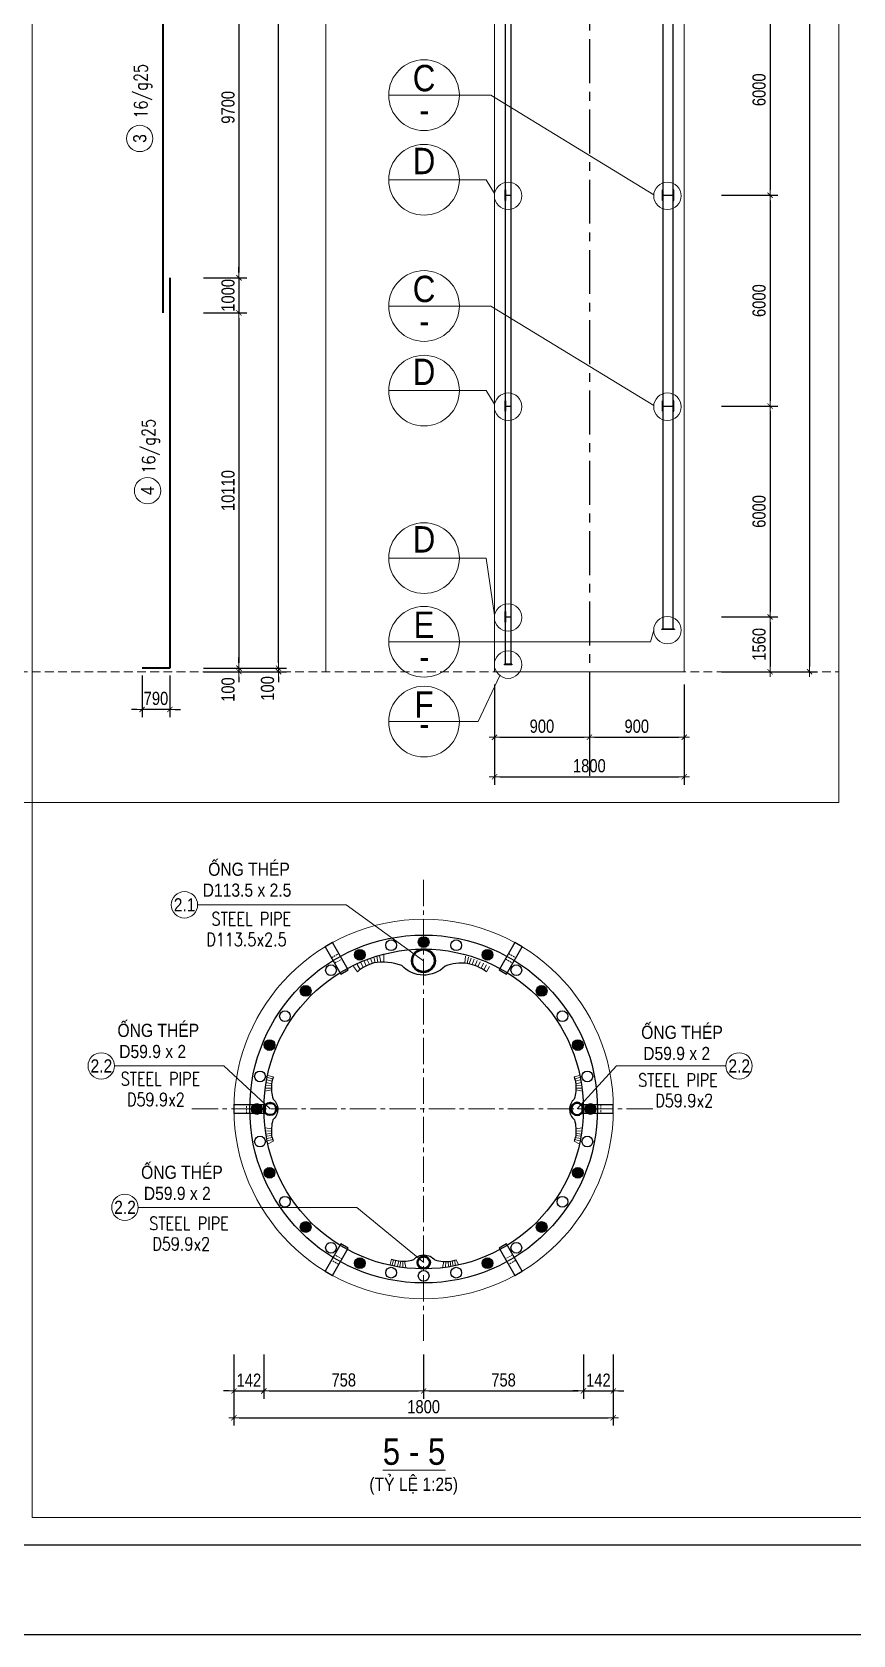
# Model space of a CAD drawing. Header units: millimetres. Extents: x -2123450 to -961021, y -260876 to 649159.
# Drawn here: x -1329637 to -1306265, y 317910 to 363523 of the extents above; entities that cross this region are included whole.
import ezdxf
from ezdxf.enums import TextEntityAlignment as Align

# ---------------------------------------------------------------- set-up
doc = ezdxf.new("R2010")
doc.units = ezdxf.units.MM
doc.header["$LTSCALE"] = 1000
doc.header["$MEASUREMENT"] = 0
doc.header["$PDMODE"] = 66
for name, pattern in [('CENTER', [2, 1.25, -0.25, 0.25, -0.25]), ('CENTER2', [1.125, 0.75, -0.125, 0.125, -0.125]), ('HIDDEN', [0.375, 0.25, -0.125])]:
    doc.linetypes.add(name, pattern=pattern)
doc.layers.get('0').update_dxf_attribs({"linetype": 'CONTINUOUS'})
doc.layers.get('DEFPOINTS').update_dxf_attribs({"linetype": 'CONTINUOUS'})
for name, color, linetype in [('01AXIS', 5, 'CENTER'), ('03BORER', 3, 'CONTINUOUS'), ('05STEEL', 4, 'CONTINUOUS'), ('KCS_BORDER', 3, 'CONTINUOUS'), ('NDC_S_REBAR DES.', 2, 'CONTINUOUS'), ('TEXT', 7, 'CONTINUOUS')]:
    doc.layers.add(name, color=color, linetype=linetype)
for name, color, linetype, lineweight in [('NDC_S_AXIS', 5, 'CENTER2', 15), ('NDC_S_CONTINUOUS', 3, 'CONTINUOUS', 20), ('NDC_S_DIM', 1, 'CONTINUOUS', 9), ('NDC_S_FOUNDATION NAME', 7, 'CONTINUOUS', 20), ('NDC_S_HATCH MATERIAL', 8, 'CONTINUOUS', 13), ('NDC_S_LEADER', 1, 'CONTINUOUS', 9), ('NDC_S_REBAR', 4, 'CONTINUOUS', 35), ('NDC_S_REBAR NO.', 7, 'CONTINUOUS', 20), ('NDC_S_REBAR NO. BOX', 1, 'CONTINUOUS', 9), ('NDC_S_REBAR SECTION', 6, 'CONTINUOUS', 25), ('NDC_S_STIRRUP', 2, 'CONTINUOUS', 25), ('NDC_S_VN TITLE', 6, 'CONTINUOUS', 9)]:
    doc.layers.add(name, color=color, linetype=linetype, lineweight=lineweight)
doc.styles.add('NDC_ARIAL', font='arial.ttf', dxfattribs={"width": 0.8})
doc.styles.add('NDC_ROMANS', font='romans.shx', dxfattribs={"width": 0.8, "bigfont": 'vns.shx'})
doc.styles.get("Standard").update_dxf_attribs({"font": 'romans.shx', "bigfont": 'vns.shx'})
doc.dimstyles.new('NDC_1-150', dxfattribs={"dimscale": 150, "dimtxt": 2.5, "dimasz": 1, "dimexe": 1.5, "dimexo": 0, "dimgap": 0.8, "dimtad": 1, "dimdec": 0, "dimdsep": 46, "dimtxsty": 'NDC_ARIAL', "dimblk": 'DIMMARK', "dimcen": 49999.938995, "dimdle": 1.5, "dimclrd": 1, "dimclre": 1, "dimclrt": 3, "dimadec": 0, "dimazin": 0, "dimtfac": 1, "dimtdec": 0, "dimtix": 1, "dimtmove": 2, "dimatfit": 3, "dimfxl": 1, "dimarcsym": 0})
doc.dimstyles.new('NDC_1-150(25)', dxfattribs={"dimscale": 150, "dimtxt": 2.5, "dimasz": 1, "dimexe": 1.5, "dimexo": 0, "dimgap": 0.8, "dimtad": 1, "dimdec": 0, "dimlfac": 0.166667, "dimdsep": 46, "dimtxsty": 'NDC_ARIAL', "dimblk": 'DIMMARK', "dimcen": 49999.938995, "dimdle": 1.5, "dimclrd": 1, "dimclre": 1, "dimclrt": 3, "dimadec": 0, "dimazin": 0, "dimtfac": 1, "dimtdec": 0, "dimtix": 1, "dimtmove": 2, "dimatfit": 3, "dimfxl": 1, "dimarcsym": 0})

# ---------------------------------------------------------------- blocks, each defined once
blk = doc.blocks.new('CHI TIET COC DAI TRA')
at = {"layer": 'NDC_S_CONTINUOUS'}
for p, q in [((0, 0), (0, -59594)), ((0, 0), (0, -59594)), ((0, -79943), (36168.2, -79943))]:
    blk.add_line(p, q, dxfattribs=at)
blk.add_lwpolyline([(0, -59594), (-22969.1, -59594), (-22969.1, -79943), (0, -79943)], dxfattribs=at)
blk = doc.blocks.new('*U156')
at = {"layer": 'NDC_S_CONTINUOUS'}
blk.add_circle((0, 0), 5400, dxfattribs=at)
at = {"layer": 'NDC_S_STIRRUP'}
blk.add_circle((0, 0), 4950, dxfattribs=at)
blk.add_circle((0, 0), 4950, dxfattribs=at)
blk = doc.blocks.new('DIMMARK')
at = {"layer": 'NDC_S_DIM', "color": 1}
blk.add_line((-1.5, 0), (1, 0), dxfattribs=at)
at = {"layer": 'NDC_S_DIM', "color": 2, "const_width": 0.15}
blk.add_lwpolyline([(-0.5, -0.5), (0.5, 0.5)], dxfattribs=at)
blk = doc.blocks.new('*D1367')
at = {"layer": 'DEFPOINTS', "color": 0, "transparency": 16777216}
for p in [(-1323888, 325895), (-1323038, 325895), (-1323038, 324853)]:
    blk.add_point(p, dxfattribs=at)
at = {"layer": 'NDC_S_DIM', "color": 1, "lineweight": -2, "transparency": 16777216}
for p, q in [((-1323888, 325895), (-1323888, 324628)), ((-1323038, 325895), (-1323038, 324628)), ((-1324038, 324853), (-1324188, 324853)), ((-1323888, 324853), (-1323038, 324853)), ((-1322888, 324853), (-1322738, 324853))]:
    blk.add_line(p, q, dxfattribs=at)
at = {"layer": 'NDC_S_DIM', "color": 1, "lineweight": -2, "transparency": 16777216, "xscale": 150, "yscale": 150, "zscale": 150}
blk.add_blockref('DIMMARK', (-1323888, 324853), dxfattribs=at)
at = {"layer": 'NDC_S_DIM', "color": 1, "lineweight": -2, "transparency": 16777216, "xscale": 150, "yscale": 150, "zscale": 150, "rotation": 180}
blk.add_blockref('DIMMARK', (-1323038, 324853), dxfattribs=at)
at = {"layer": 'NDC_S_DIM', "color": 3, "transparency": 16777216, "insert": (-1323463, 325161), "char_height": 375, "attachment_point": 5, "style": 'NDC_ARIAL'}
blk.add_mtext('142', dxfattribs=at)
blk = doc.blocks.new('*D1368')
at = {"layer": 'DEFPOINTS', "color": 0, "transparency": 16777216}
for p in [(-1323038, 325895), (-1318488, 325895), (-1318488, 324853)]:
    blk.add_point(p, dxfattribs=at)
at = {"layer": 'NDC_S_DIM', "color": 1, "lineweight": -2, "transparency": 16777216}
for p, q in [((-1323038, 325895), (-1323038, 324628)), ((-1318488, 325895), (-1318488, 324628)), ((-1322888, 324853), (-1318638, 324853))]:
    blk.add_line(p, q, dxfattribs=at)
at = {"layer": 'NDC_S_DIM', "color": 1, "lineweight": -2, "transparency": 16777216, "xscale": 150, "yscale": 150, "zscale": 150, "rotation": 180}
blk.add_blockref('DIMMARK', (-1323038, 324853), dxfattribs=at)
at = {"layer": 'NDC_S_DIM', "color": 1, "lineweight": -2, "transparency": 16777216, "xscale": 150, "yscale": 150, "zscale": 150}
blk.add_blockref('DIMMARK', (-1318488, 324853), dxfattribs=at)
at = {"layer": 'NDC_S_DIM', "color": 3, "transparency": 16777216, "insert": (-1320763, 325164), "char_height": 375, "attachment_point": 5, "style": 'NDC_ARIAL'}
blk.add_mtext('758', dxfattribs=at)
blk = doc.blocks.new('*D1369')
at = {"layer": 'DEFPOINTS', "color": 0, "transparency": 16777216}
for p in [(-1318488, 325895), (-1313938, 325895), (-1313938, 324853)]:
    blk.add_point(p, dxfattribs=at)
at = {"layer": 'NDC_S_DIM', "color": 1, "lineweight": -2, "transparency": 16777216}
for p, q in [((-1318488, 325895), (-1318488, 324628)), ((-1313938, 325895), (-1313938, 324628)), ((-1318338, 324853), (-1314088, 324853))]:
    blk.add_line(p, q, dxfattribs=at)
at = {"layer": 'NDC_S_DIM', "color": 1, "lineweight": -2, "transparency": 16777216, "xscale": 150, "yscale": 150, "zscale": 150, "rotation": 180}
blk.add_blockref('DIMMARK', (-1318488, 324853), dxfattribs=at)
at = {"layer": 'NDC_S_DIM', "color": 1, "lineweight": -2, "transparency": 16777216, "xscale": 150, "yscale": 150, "zscale": 150}
blk.add_blockref('DIMMARK', (-1313938, 324853), dxfattribs=at)
at = {"layer": 'NDC_S_DIM', "color": 3, "transparency": 16777216, "insert": (-1316213, 325164), "char_height": 375, "attachment_point": 5, "style": 'NDC_ARIAL'}
blk.add_mtext('758', dxfattribs=at)
blk = doc.blocks.new('*D1370')
at = {"layer": 'DEFPOINTS', "color": 0, "transparency": 16777216}
for p in [(-1313938, 325895), (-1313088, 325895), (-1313088, 324853)]:
    blk.add_point(p, dxfattribs=at)
at = {"layer": 'NDC_S_DIM', "color": 1, "lineweight": -2, "transparency": 16777216}
for p, q in [((-1313938, 325895), (-1313938, 324628)), ((-1313088, 325895), (-1313088, 324628)), ((-1314088, 324853), (-1314238, 324853)), ((-1313938, 324853), (-1313088, 324853)), ((-1312938, 324853), (-1312788, 324853))]:
    blk.add_line(p, q, dxfattribs=at)
at = {"layer": 'NDC_S_DIM', "color": 1, "lineweight": -2, "transparency": 16777216, "xscale": 150, "yscale": 150, "zscale": 150}
blk.add_blockref('DIMMARK', (-1313938, 324853), dxfattribs=at)
at = {"layer": 'NDC_S_DIM', "color": 1, "lineweight": -2, "transparency": 16777216, "xscale": 150, "yscale": 150, "zscale": 150, "rotation": 180}
blk.add_blockref('DIMMARK', (-1313088, 324853), dxfattribs=at)
at = {"layer": 'NDC_S_DIM', "color": 3, "transparency": 16777216, "insert": (-1313513, 325161), "char_height": 375, "attachment_point": 5, "style": 'NDC_ARIAL'}
blk.add_mtext('142', dxfattribs=at)
blk = doc.blocks.new('*D1371')
at = {"layer": 'DEFPOINTS', "color": 0, "transparency": 16777216}
for p in [(-1323888, 325895), (-1313088, 325895), (-1313088, 324091)]:
    blk.add_point(p, dxfattribs=at)
at = {"layer": 'NDC_S_DIM', "color": 1, "lineweight": -2, "transparency": 16777216}
for p, q in [((-1323888, 325895), (-1323888, 323866)), ((-1313088, 325895), (-1313088, 323866)), ((-1323738, 324091), (-1313238, 324091))]:
    blk.add_line(p, q, dxfattribs=at)
at = {"layer": 'NDC_S_DIM', "color": 1, "lineweight": -2, "transparency": 16777216, "xscale": 150, "yscale": 150, "zscale": 150, "rotation": 180}
blk.add_blockref('DIMMARK', (-1323888, 324091), dxfattribs=at)
at = {"layer": 'NDC_S_DIM', "color": 1, "lineweight": -2, "transparency": 16777216, "xscale": 150, "yscale": 150, "zscale": 150}
blk.add_blockref('DIMMARK', (-1313088, 324091), dxfattribs=at)
at = {"layer": 'NDC_S_DIM', "color": 3, "transparency": 16777216, "insert": (-1318488, 324402), "char_height": 375, "attachment_point": 5, "style": 'NDC_ARIAL'}
blk.add_mtext('1800', dxfattribs=at)
blk = doc.blocks.new('ưeqwewe')
at = {"layer": '05STEEL', "color": 4}
blk.add_lwpolyline([(-1487886, 328815, 0.123663), (-1487656, 329371, 0.128024), (-1487741, 330000, -0.427682), (-1487741, 331236, 0.132008), (-1487681, 332031, 0.107548), (-1487939, 332493, 0.020618)], format="xyb", dxfattribs=at)
at = {"layer": 'NDC_S_HATCH MATERIAL'}
for p, q in [((-1487939, 332493), (-1487786, 332607)), ((-1487876, 332415), (-1487730, 332504)), ((-1487819, 332333), (-1487678, 332403)), ((-1487769, 332246), (-1487633, 332308)), ((-1487726, 332154), (-1487593, 332217)), ((-1487693, 332068), (-1487554, 332124)), ((-1487674, 331991), (-1487518, 332029)), ((-1487664, 331916), (-1487489, 331949)), ((-1487657, 331833), (-1487462, 331869)), ((-1487654, 331745), (-1487426, 331751)), ((-1487656, 329371), (-1487472, 329337)), ((-1487650, 329436), (-1487444, 329424)), ((-1487831, 328896), (-1487683, 328823)), ((-1487784, 328977), (-1487641, 328910)), ((-1487741, 329068), (-1487599, 329006)), ((-1487710, 329148), (-1487564, 329088)), ((-1487685, 329232), (-1487531, 329173)), ((-1487665, 329316), (-1487499, 329257)), ((-1487886, 328815), (-1487729, 328733))]:
    blk.add_line(p, q, dxfattribs=at)
at = {"layer": 'NDC_S_REBAR'}
for radius in [330, 315]:
    blk.add_circle((-1487594, 330618), radius, dxfattribs=at)
blk = doc.blocks.new('HAN DAI')
at = {"layer": '05STEEL', "color": 4}
blk.add_lwpolyline([(-307567, 288279, 0.02201), (-307612, 288076, 0.102878), (-307569, 287644, -0.455013), (-307575, 287047, 0.096416), (-307610, 286589, -0.01258), (-307567, 286440, 0.020618)], format="xyb", dxfattribs=at)
at = {"layer": 'NDC_S_HATCH MATERIAL'}
for p, q in [((-307567, 288279), (-307718, 288316)), ((-307616, 287903), (-307800, 287868)), ((-307618, 287953), (-307788, 287955)), ((-307617, 288015), (-307775, 288042)), ((-307612, 288073), (-307762, 288110)), ((-307597, 288152), (-307747, 288189)), ((-307583, 288217), (-307732, 288254)), ((-307616, 286791), (-307797, 286822)), ((-307618, 286730), (-307784, 286735)), ((-307616, 286670), (-307768, 286643)), ((-307612, 286608), (-307759, 286591)), ((-307598, 286552), (-307745, 286521)), ((-307579, 286488), (-307730, 286453)), ((-307567, 286440), (-307710, 286372))]:
    blk.add_line(p, q, dxfattribs=at)
blk = doc.blocks.new('qưeqeqew')
at = {"layer": 'NDC_S_REBAR'}
for radius in [180, 168]:
    blk.add_circle((180, 0), radius, dxfattribs=at)
at = {"layer": 'NDC_S_DIM'}
blk.add_blockref('HAN DAI', (307832, -287360), dxfattribs=at)
blk = doc.blocks.new('*U155')
at = {"layer": 'NDC_S_CONTINUOUS'}
blk.add_circle((0, 0), 5400, dxfattribs=at)
at = {"layer": 'NDC_S_STIRRUP'}
for radius in [4950, 4550]:
    blk.add_circle((0, 0), radius, dxfattribs=at)
blk = doc.blocks.new('MC7')
at = {"layer": '03BORER'}
blk.add_lwpolyline([(-277807, 378710), (-275557, 378710), (-275557, 379310), (-277807, 379310)], close=True, dxfattribs=at)
at = {"layer": 'NDC_S_HATCH MATERIAL', "linetype": 'HIDDEN', "ltscale": 0.5}
for p, q in [((-276907, 378710), (-276907, 379310)), ((-276457, 378710), (-276457, 379310))]:
    blk.add_line(p, q, dxfattribs=at)
blk = doc.blocks.new('*U207')
at = {"layer": 'NDC_S_DIM', "xscale": 0.4, "yscale": 0.4, "zscale": 0.4}
blk.add_blockref('MC7', (110673, -151604), dxfattribs=at)
blk = doc.blocks.new('*U1343')
at = {"color": 0, "linetype": 'ByBlock', "lineweight": -2, "transparency": 16777216}
blk.add_blockref('*U207', (0, 0), dxfattribs=at)
blk = doc.blocks.new('*U1344')
at = {"layer": '03BORER', "color": 0, "linetype": 'ByBlock', "lineweight": -2, "transparency": 16777216}
for p, rotation in [((-1445695, 356744), 299.9999999999999), ((-1440745, 356744), 239.9999999999999), ((-1438270, 352458), 180), ((-1445695, 348171), 59.99999999999999), ((-1440745, 348171), 120)]:
    blk.add_blockref('*U1343', p, dxfattribs=dict(at, rotation=rotation))
blk.add_blockref('*U1343', (-1448170, 352458), dxfattribs=at)
blk = doc.blocks.new('21231')
at = {"layer": 'NDC_S_REBAR SECTION'}
h = blk.add_hatch(color=256, dxfattribs=at)
h.dxf.hatch_style = 1
edge = h.paths.add_edge_path()
edge.add_arc((-522, -406), 153, 0, 360)
blk.add_circle((-522, -406), 153, dxfattribs=at)
blk = doc.blocks.new('*U209')
at = {"color": 1}
blk.add_blockref('21231', (522, 406), dxfattribs=at)
blk = doc.blocks.new('*U1345')
at = {"color": 0, "linetype": 'ByBlock', "lineweight": -2, "transparency": 16777216, "rotation": 180}
blk.add_blockref('*U209', (0, 0), dxfattribs=at)
blk = doc.blocks.new('*U1346')
at = {"layer": '03BORER', "color": 0, "linetype": 'ByBlock', "lineweight": -2, "transparency": 16777216}
for p, rotation in [((-1445038, 376594), 22.5), ((-1441402, 376594), 337.4999999999999), ((-1446579, 375565), 45.00000000000001), ((-1439861, 375565), 315), ((-1447608, 374024), 67.5), ((-1438831, 374024), 292.4999999999999), ((-1447970, 372206), 90), ((-1438470, 372206), 270), ((-1447608, 370388), 112.5), ((-1438831, 370388), 247.5), ((-1446579, 368847), 135), ((-1439861, 368847), 225), ((-1445038, 367817), 157.5), ((-1441402, 367817), 202.4999999999999), ((-1443220, 367456), 180)]:
    blk.add_blockref('*U1345', p, dxfattribs=dict(at, rotation=rotation))
blk.add_blockref('*U1345', (-1443220, 376956), dxfattribs=at)
blk = doc.blocks.new('*U210')
at = {"layer": 'NDC_S_REBAR SECTION'}
blk.add_circle((0, 0), 153, dxfattribs=at)
blk = doc.blocks.new('*U1347')
at = {"color": 0, "linetype": 'ByBlock', "lineweight": -2, "transparency": 16777216, "rotation": 89.9999999999999}
blk.add_blockref('*U210', (0, 0), dxfattribs=at)
blk = doc.blocks.new('*U1348')
at = {"layer": '03BORER', "color": 0, "linetype": 'ByBlock', "lineweight": -2, "transparency": 16777216}
for p, rotation in [((-1445038, 376594), 22.5), ((-1444147, 376865), 11.25000000000001), ((-1442293, 376865), 348.75), ((-1441402, 376594), 337.4999999999999), ((-1445859, 376155), 33.75), ((-1440581, 376155), 326.25), ((-1446579, 375565), 45.00000000000001), ((-1439861, 375565), 315), ((-1447169, 374845), 56.25000000000001), ((-1439270, 374845), 303.75), ((-1447608, 374024), 67.5), ((-1438831, 374024), 292.4999999999999), ((-1447879, 373133), 78.74999999999999), ((-1438561, 373133), 281.25), ((-1447970, 372206), 90), ((-1438470, 372206), 270), ((-1447879, 371279), 101.25), ((-1438561, 371279), 258.75), ((-1447608, 370388), 112.5), ((-1438831, 370388), 247.5), ((-1447169, 369567), 123.75), ((-1439270, 369567), 236.2499999999999), ((-1446579, 368847), 135), ((-1439861, 368847), 225), ((-1445859, 368256), 146.25), ((-1440581, 368256), 213.75), ((-1445038, 367817), 157.5), ((-1444147, 367547), 168.75), ((-1442293, 367547), 191.25), ((-1441402, 367817), 202.4999999999999), ((-1443220, 367456), 180)]:
    blk.add_blockref('*U1347', p, dxfattribs=dict(at, rotation=rotation))
blk.add_blockref('*U1347', (-1443220, 376956), dxfattribs=at)
blk = doc.blocks.new('detail_201409111408')
at = {"layer": '03BORER'}
blk.add_line((-25, 0), (25, 0), dxfattribs=at)
for points in [[(-26.9, -24.9), (-25, -24.9), (-25, 24.9), (-26.9, 24.9)], [(26.9, -24.9), (25, -24.9), (25, 24.9), (26.9, 24.9)]]:
    blk.add_lwpolyline(points, close=True, dxfattribs=at)
blk = doc.blocks.new('*U204')
at = {"layer": 'KCS_BORDER', "xscale": 6, "yscale": 6, "zscale": 6}
blk.add_blockref('detail_201409111408', (0, 0), dxfattribs=at)
blk = doc.blocks.new('detail_201409111407')
at = {"layer": 'KCS_BORDER'}
blk.add_line((-12.5, 0), (12.5, 0), dxfattribs=at)
for points in [[(-14.4, -24.9), (-12.5, -24.9), (-12.5, 24.9), (-14.4, 24.9)], [(14.4, -24.9), (12.5, -24.9), (12.5, 24.9), (14.4, 24.9)]]:
    blk.add_lwpolyline(points, close=True, dxfattribs=at)
blk = doc.blocks.new('*U205')
at = {"layer": 'KCS_BORDER', "xscale": 6, "yscale": 6, "zscale": 6}
blk.add_blockref('detail_201409111407', (0, 0), dxfattribs=at)
blk = doc.blocks.new('*D2312')
at = {"layer": 'DEFPOINTS', "color": 0, "transparency": 16777216}
for p in [(44389, -36311), (44389, -42311), (45770, -42311)]:
    blk.add_point(p, dxfattribs=at)
at = {"layer": 'NDC_S_DIM', "color": 1, "lineweight": -2, "transparency": 16777216}
for p, q in [((44389, -36311), (45995, -36311)), ((45770, -36461), (45770, -42161)), ((44389, -42311), (45995, -42311))]:
    blk.add_line(p, q, dxfattribs=at)
at = {"layer": 'NDC_S_DIM', "color": 1, "lineweight": -2, "transparency": 16777216, "xscale": 150, "yscale": 150, "zscale": 150}
for p, rotation in [((45770, -36311), 90), ((45770, -42311), 270)]:
    blk.add_blockref('DIMMARK', p, dxfattribs=dict(at, rotation=rotation))
at = {"layer": 'NDC_S_DIM', "color": 3, "transparency": 16777216, "insert": (45458, -39311), "char_height": 375, "attachment_point": 5, "rotation": 90, "style": 'NDC_ARIAL'}
blk.add_mtext('6000', dxfattribs=at)
blk = doc.blocks.new('*D2313')
at = {"layer": 'DEFPOINTS', "color": 0, "transparency": 16777216}
for p in [(44389, -5871), (44389, -55871), (46895, -55871)]:
    blk.add_point(p, dxfattribs=at)
at = {"layer": 'NDC_S_DIM', "color": 1, "lineweight": -2, "transparency": 16777216}
for p, q in [((44389, -5871), (47120, -5871)), ((46895, -6021), (46895, -55721)), ((44389, -55871), (47120, -55871))]:
    blk.add_line(p, q, dxfattribs=at)
at = {"layer": 'NDC_S_DIM', "color": 1, "lineweight": -2, "transparency": 16777216, "xscale": 150, "yscale": 150, "zscale": 150}
for p, rotation in [((46895, -5871), 90), ((46895, -55871), 270)]:
    blk.add_blockref('DIMMARK', p, dxfattribs=dict(at, rotation=rotation))
at = {"layer": 'NDC_S_DIM', "color": 3, "transparency": 16777216, "insert": (46583, -30871), "char_height": 375, "attachment_point": 5, "rotation": 90, "style": 'NDC_ARIAL'}
blk.add_mtext('50000', dxfattribs=at)
blk = doc.blocks.new('*D2317')
at = {"layer": 'DEFPOINTS', "color": 0, "transparency": 16777216}
for p in [(29642, -34961), (29642, -44661), (30650, -44661)]:
    blk.add_point(p, dxfattribs=at)
at = {"layer": 'NDC_S_DIM', "color": 1, "lineweight": -2, "transparency": 16777216}
for p, q in [((29642, -34961), (30875, -34961)), ((30650, -35111), (30650, -44511)), ((29642, -44661), (30875, -44661))]:
    blk.add_line(p, q, dxfattribs=at)
at = {"layer": 'NDC_S_DIM', "color": 1, "lineweight": -2, "transparency": 16777216, "xscale": 150, "yscale": 150, "zscale": 150}
for p, rotation in [((30650, -34961), 90), ((30650, -44661), 270)]:
    blk.add_blockref('DIMMARK', p, dxfattribs=dict(at, rotation=rotation))
at = {"layer": 'NDC_S_DIM', "color": 3, "transparency": 16777216, "insert": (30338, -39811), "char_height": 375, "attachment_point": 5, "rotation": 90, "style": 'NDC_ARIAL'}
blk.add_mtext('9700', dxfattribs=at)
blk = doc.blocks.new('*D2318')
at = {"layer": 'DEFPOINTS', "color": 0, "transparency": 16777216}
for p in [(29642, -44661), (29642, -45661), (30650, -45661)]:
    blk.add_point(p, dxfattribs=at)
at = {"layer": 'NDC_S_DIM', "color": 1, "lineweight": -2, "transparency": 16777216}
for p, q in [((29642, -44661), (30875, -44661)), ((30650, -44511), (30650, -44361)), ((30650, -44661), (30650, -45661)), ((29642, -45661), (30875, -45661)), ((30650, -45811), (30650, -45961))]:
    blk.add_line(p, q, dxfattribs=at)
at = {"layer": 'NDC_S_DIM', "color": 1, "lineweight": -2, "transparency": 16777216, "xscale": 150, "yscale": 150, "zscale": 150}
for p, rotation in [((30650, -44661), 270), ((30650, -45661), 90)]:
    blk.add_blockref('DIMMARK', p, dxfattribs=dict(at, rotation=rotation))
at = {"layer": 'NDC_S_DIM', "color": 3, "transparency": 16777216, "insert": (30338, -45161), "char_height": 375, "attachment_point": 5, "rotation": 90, "style": 'NDC_ARIAL'}
blk.add_mtext('1000', dxfattribs=at)
blk = doc.blocks.new('*D2319')
at = {"layer": 'DEFPOINTS', "color": 0, "transparency": 16777216}
for p in [(29642, -45661), (29642, -55771), (30650, -55771)]:
    blk.add_point(p, dxfattribs=at)
at = {"layer": 'NDC_S_DIM', "color": 1, "lineweight": -2, "transparency": 16777216}
for p, q in [((29642, -45661), (30875, -45661)), ((30650, -45811), (30650, -55621)), ((29642, -55771), (30875, -55771))]:
    blk.add_line(p, q, dxfattribs=at)
at = {"layer": 'NDC_S_DIM', "color": 1, "lineweight": -2, "transparency": 16777216, "xscale": 150, "yscale": 150, "zscale": 150}
for p, rotation in [((30650, -45661), 90), ((30650, -55771), 270)]:
    blk.add_blockref('DIMMARK', p, dxfattribs=dict(at, rotation=rotation))
at = {"layer": 'NDC_S_DIM', "color": 3, "transparency": 16777216, "insert": (30338, -50716), "char_height": 375, "attachment_point": 5, "rotation": 90, "style": 'NDC_ARIAL'}
blk.add_mtext('10110', dxfattribs=at)
blk = doc.blocks.new('*D2320')
at = {"layer": 'DEFPOINTS', "color": 0, "transparency": 16777216}
for p in [(29642, -55771), (29642, -55871), (30650, -55871)]:
    blk.add_point(p, dxfattribs=at)
at = {"layer": 'NDC_S_DIM', "color": 1, "lineweight": -2, "transparency": 16777216}
for p, q in [((30650, -55621), (30650, -55471)), ((29642, -55771), (30875, -55771)), ((29642, -55871), (30875, -55871)), ((30650, -55771), (30650, -55871)), ((30650, -56021), (30650, -56171))]:
    blk.add_line(p, q, dxfattribs=at)
at = {"layer": 'NDC_S_DIM', "color": 1, "lineweight": -2, "transparency": 16777216, "xscale": 150, "yscale": 150, "zscale": 150}
for p, rotation in [((30650, -55771), 270), ((30650, -55871), 90)]:
    blk.add_blockref('DIMMARK', p, dxfattribs=dict(at, rotation=rotation))
at = {"layer": 'NDC_S_DIM', "color": 3, "transparency": 16777216, "insert": (30338, -56380), "char_height": 375, "attachment_point": 5, "rotation": 90, "style": 'NDC_ARIAL'}
blk.add_mtext('100', dxfattribs=at)
blk = doc.blocks.new('*D2321')
at = {"layer": 'DEFPOINTS', "color": 0, "transparency": 16777216}
for p in [(29642, -5871), (31775, -5871), (29642, -55771)]:
    blk.add_point(p, dxfattribs=at)
at = {"layer": 'NDC_S_DIM', "color": 1, "lineweight": -2, "transparency": 16777216}
for p, q in [((29642, -5871), (32000, -5871)), ((31775, -55621), (31775, -6021)), ((29642, -55771), (32000, -55771))]:
    blk.add_line(p, q, dxfattribs=at)
at = {"layer": 'NDC_S_DIM', "color": 1, "lineweight": -2, "transparency": 16777216, "xscale": 150, "yscale": 150, "zscale": 150}
for p, rotation in [((31775, -5871), 90), ((31775, -55771), 270)]:
    blk.add_blockref('DIMMARK', p, dxfattribs=dict(at, rotation=rotation))
at = {"layer": 'NDC_S_DIM', "color": 3, "transparency": 16777216, "insert": (31463, -30821), "char_height": 375, "attachment_point": 5, "rotation": 90, "style": 'NDC_ARIAL'}
blk.add_mtext('49900', dxfattribs=at)
blk = doc.blocks.new('*D2322')
at = {"layer": 'DEFPOINTS', "color": 0, "transparency": 16777216}
for p in [(29642, -55771), (29642, -55871), (31775, -55871)]:
    blk.add_point(p, dxfattribs=at)
at = {"layer": 'NDC_S_DIM', "color": 1, "lineweight": -2, "transparency": 16777216}
for p, q in [((31775, -55621), (31775, -55471)), ((29642, -55771), (32000, -55771)), ((29642, -55871), (32000, -55871)), ((31775, -55771), (31775, -55871)), ((31775, -56021), (31775, -56171))]:
    blk.add_line(p, q, dxfattribs=at)
at = {"layer": 'NDC_S_DIM', "color": 1, "lineweight": -2, "transparency": 16777216, "xscale": 150, "yscale": 150, "zscale": 150}
for p, rotation in [((31775, -55771), 270), ((31775, -55871), 90)]:
    blk.add_blockref('DIMMARK', p, dxfattribs=dict(at, rotation=rotation))
at = {"layer": 'NDC_S_DIM', "color": 3, "transparency": 16777216, "insert": (31463, -56346), "char_height": 375, "attachment_point": 5, "rotation": 90, "style": 'NDC_ARIAL'}
blk.add_mtext('100', dxfattribs=at)
blk = doc.blocks.new('*D2323')
at = {"layer": 'DEFPOINTS', "color": 0, "transparency": 16777216}
for p in [(44389, -42311), (44389, -48311), (45770, -48311)]:
    blk.add_point(p, dxfattribs=at)
at = {"layer": 'NDC_S_DIM', "color": 1, "lineweight": -2, "transparency": 16777216}
for p, q in [((44389, -42311), (45995, -42311)), ((45770, -42461), (45770, -48161)), ((44389, -48311), (45995, -48311))]:
    blk.add_line(p, q, dxfattribs=at)
at = {"layer": 'NDC_S_DIM', "color": 1, "lineweight": -2, "transparency": 16777216, "xscale": 150, "yscale": 150, "zscale": 150}
for p, rotation in [((45770, -42311), 90), ((45770, -48311), 270)]:
    blk.add_blockref('DIMMARK', p, dxfattribs=dict(at, rotation=rotation))
at = {"layer": 'NDC_S_DIM', "color": 3, "transparency": 16777216, "insert": (45458, -45311), "char_height": 375, "attachment_point": 5, "rotation": 90, "style": 'NDC_ARIAL'}
blk.add_mtext('6000', dxfattribs=at)
blk = doc.blocks.new('*D2330')
at = {"layer": 'DEFPOINTS', "color": 0, "transparency": 16777216}
for p in [(37925, -56235), (40625, -56235), (40625, -57736)]:
    blk.add_point(p, dxfattribs=at)
at = {"layer": 'NDC_S_DIM', "color": 1, "lineweight": -2, "transparency": 16777216}
for p, q in [((37925, -56235), (37925, -57961)), ((40625, -56235), (40625, -57961)), ((38075, -57736), (40475, -57736))]:
    blk.add_line(p, q, dxfattribs=at)
at = {"layer": 'NDC_S_DIM', "color": 1, "lineweight": -2, "transparency": 16777216, "xscale": 150, "yscale": 150, "zscale": 150, "rotation": 180}
blk.add_blockref('DIMMARK', (37925, -57736), dxfattribs=at)
at = {"layer": 'NDC_S_DIM', "color": 1, "lineweight": -2, "transparency": 16777216, "xscale": 150, "yscale": 150, "zscale": 150}
blk.add_blockref('DIMMARK', (40625, -57736), dxfattribs=at)
at = {"layer": 'NDC_S_DIM', "color": 3, "transparency": 16777216, "insert": (39275, -57424), "char_height": 375, "attachment_point": 5, "style": 'NDC_ARIAL'}
blk.add_mtext('900', dxfattribs=at)
blk = doc.blocks.new('*D2331')
at = {"layer": 'DEFPOINTS', "color": 0, "transparency": 16777216}
for p in [(40625, -56235), (43325, -56235), (43325, -57736)]:
    blk.add_point(p, dxfattribs=at)
at = {"layer": 'NDC_S_DIM', "color": 1, "lineweight": -2, "transparency": 16777216}
for p, q in [((40625, -56235), (40625, -57961)), ((43325, -56235), (43325, -57961)), ((40775, -57736), (43175, -57736))]:
    blk.add_line(p, q, dxfattribs=at)
at = {"layer": 'NDC_S_DIM', "color": 1, "lineweight": -2, "transparency": 16777216, "xscale": 150, "yscale": 150, "zscale": 150, "rotation": 180}
blk.add_blockref('DIMMARK', (40625, -57736), dxfattribs=at)
at = {"layer": 'NDC_S_DIM', "color": 1, "lineweight": -2, "transparency": 16777216, "xscale": 150, "yscale": 150, "zscale": 150}
blk.add_blockref('DIMMARK', (43325, -57736), dxfattribs=at)
at = {"layer": 'NDC_S_DIM', "color": 3, "transparency": 16777216, "insert": (41975, -57424), "char_height": 375, "attachment_point": 5, "style": 'NDC_ARIAL'}
blk.add_mtext('900', dxfattribs=at)
blk = doc.blocks.new('*D2332')
at = {"layer": 'DEFPOINTS', "color": 0, "transparency": 16777216}
for p in [(37925, -56235), (43325, -56235), (43325, -58861)]:
    blk.add_point(p, dxfattribs=at)
at = {"layer": 'NDC_S_DIM', "color": 1, "lineweight": -2, "transparency": 16777216}
for p, q in [((37925, -56235), (37925, -59086)), ((43325, -56235), (43325, -59086)), ((38075, -58861), (43175, -58861))]:
    blk.add_line(p, q, dxfattribs=at)
at = {"layer": 'NDC_S_DIM', "color": 1, "lineweight": -2, "transparency": 16777216, "xscale": 150, "yscale": 150, "zscale": 150, "rotation": 180}
blk.add_blockref('DIMMARK', (37925, -58861), dxfattribs=at)
at = {"layer": 'NDC_S_DIM', "color": 1, "lineweight": -2, "transparency": 16777216, "xscale": 150, "yscale": 150, "zscale": 150}
blk.add_blockref('DIMMARK', (43325, -58861), dxfattribs=at)
at = {"layer": 'NDC_S_DIM', "color": 3, "transparency": 16777216, "insert": (40625, -58549), "char_height": 375, "attachment_point": 5, "style": 'NDC_ARIAL'}
blk.add_mtext('1800', dxfattribs=at)
blk = doc.blocks.new('*D2333')
at = {"layer": 'DEFPOINTS', "color": 0, "transparency": 16777216}
for p in [(27891, -55978), (28681, -55978), (27891, -56944)]:
    blk.add_point(p, dxfattribs=at)
at = {"layer": 'NDC_S_DIM', "color": 1, "lineweight": -2, "transparency": 16777216}
for p, q in [((27891, -55978), (27891, -57169)), ((28681, -55978), (28681, -57169)), ((27741, -56944), (27591, -56944)), ((28681, -56944), (27891, -56944)), ((28831, -56944), (28981, -56944))]:
    blk.add_line(p, q, dxfattribs=at)
at = {"layer": 'NDC_S_DIM', "color": 1, "lineweight": -2, "transparency": 16777216, "xscale": 150, "yscale": 150, "zscale": 150}
blk.add_blockref('DIMMARK', (27891, -56944), dxfattribs=at)
at = {"layer": 'NDC_S_DIM', "color": 1, "lineweight": -2, "transparency": 16777216, "xscale": 150, "yscale": 150, "zscale": 150, "rotation": 180}
blk.add_blockref('DIMMARK', (28681, -56944), dxfattribs=at)
at = {"layer": 'NDC_S_DIM', "color": 3, "transparency": 16777216, "insert": (28286, -56633), "char_height": 375, "attachment_point": 5, "style": 'NDC_ARIAL'}
blk.add_mtext('790', dxfattribs=at)
blk = doc.blocks.new('*D2335')
at = {"layer": 'DEFPOINTS', "color": 0, "transparency": 16777216}
for p in [(44389, -48311), (44389, -54311), (45770, -54311)]:
    blk.add_point(p, dxfattribs=at)
at = {"layer": 'NDC_S_DIM', "color": 1, "lineweight": -2, "transparency": 16777216}
for p, q in [((44389, -48311), (45995, -48311)), ((45770, -48461), (45770, -54161)), ((44389, -54311), (45995, -54311))]:
    blk.add_line(p, q, dxfattribs=at)
at = {"layer": 'NDC_S_DIM', "color": 1, "lineweight": -2, "transparency": 16777216, "xscale": 150, "yscale": 150, "zscale": 150}
for p, rotation in [((45770, -48311), 90), ((45770, -54311), 270)]:
    blk.add_blockref('DIMMARK', p, dxfattribs=dict(at, rotation=rotation))
at = {"layer": 'NDC_S_DIM', "color": 3, "transparency": 16777216, "insert": (45458, -51311), "char_height": 375, "attachment_point": 5, "rotation": 90, "style": 'NDC_ARIAL'}
blk.add_mtext('6000', dxfattribs=at)
blk = doc.blocks.new('*D2307')
at = {"layer": 'DEFPOINTS', "color": 0, "transparency": 16777216}
for p in [(44389, -54311), (44389, -55871), (45770, -55871)]:
    blk.add_point(p, dxfattribs=at)
at = {"layer": 'NDC_S_DIM', "color": 1, "lineweight": -2, "transparency": 16777216}
for p, q in [((44389, -54311), (45995, -54311)), ((45770, -54461), (45770, -55721)), ((44389, -55871), (45995, -55871))]:
    blk.add_line(p, q, dxfattribs=at)
at = {"layer": 'NDC_S_DIM', "color": 1, "lineweight": -2, "transparency": 16777216, "xscale": 150, "yscale": 150, "zscale": 150}
for p, rotation in [((45770, -54311), 90), ((45770, -55871), 270)]:
    blk.add_blockref('DIMMARK', p, dxfattribs=dict(at, rotation=rotation))
at = {"layer": 'NDC_S_DIM', "color": 3, "transparency": 16777216, "insert": (45458, -55091), "char_height": 375, "attachment_point": 5, "rotation": 90, "style": 'NDC_ARIAL'}
blk.add_mtext('1560', dxfattribs=at)
blk = doc.blocks.new('D1800-2.4')
at = {"layer": '01AXIS'}
blk.add_line((40625.1, -5870.8), (40625.1, -58835), dxfattribs=at)
at = {"layer": '03BORER'}
for p, q in [((43044.6, -54659.3), (42684.6, -54659.3)), ((38205.5, -55659.3), (38415.5, -55659.3)), ((38415.5, -55659.3), (38205.5, -55659.3))]:
    blk.add_line(p, q, dxfattribs=at)
for points in [[(42684.6, -54670.8), (42684.6, -54659.3), (43044.6, -54659.3), (43044.6, -54670.8)], [(38205.5, -55670.8), (38205.5, -55659.3), (38415.5, -55659.3), (38415.5, -55670.8)]]:
    blk.add_lwpolyline(points, close=True, dxfattribs=at)
at = {"layer": 'KCS_BORDER'}
for points in [[(38235.5, -18322.3), (38385.5, -18322.3), (38385.5, -55659.3), (38235.5, -55659.3)], [(43014.6, -18322.3), (42714.6, -18322.3), (42714.6, -54659.3), (43014.6, -54659.3)]]:
    blk.add_lwpolyline(points, close=True, dxfattribs=at)
at = {"layer": 'NDC_S_CONTINUOUS'}
for p, q in [((33126.6, 1), (33126.6, -55870.8)), ((47726.9, 0), (47726.9, -59594)), ((24757.8, -59594), (24757.8, -2720.8)), ((0, -59594), (47726.9, -59594))]:
    blk.add_line(p, q, dxfattribs=at)
blk.add_lwpolyline([(37925.1, -18910.8), (43325.1, -18910.8), (43325.1, -55870.8), (37925.1, -55870.8)], close=True, dxfattribs=at)
at = {"layer": 'NDC_S_HATCH MATERIAL', "linetype": 'HIDDEN'}
blk.add_line((0, -55870.8), (47726.9, -55870.8), dxfattribs=at)
at = {"layer": 'NDC_S_LEADER'}
for p, q in [((34911.9, -39464.3), (36924.4, -39464.3)), ((34911.9, -41872.5), (36924.4, -41872.5)), ((34911.9, -45464.3), (36924.4, -45464.3)), ((34911.9, -47872.5), (36924.4, -47872.5)), ((34911.9, -52639.1), (36924.4, -52639.1)), ((34911.9, -55020), (36924.4, -55020)), ((34911.9, -57291.6), (36924.4, -57291.6))]:
    blk.add_line(p, q, dxfattribs=at)
for points in [[(42457.4, -42297.9), (37817.9, -39464.3), (36924.4, -39464.3)], [(37926.3, -42259.2), (37682.6, -41872.5), (36924.4, -41872.5)], [(42457.4, -48297.9), (37817.9, -45464.3), (36924.4, -45464.3)], [(37926.3, -48259.2), (37682.6, -47872.5), (36924.4, -47872.5)], [(37925.1, -54266), (37682.6, -52639.1), (36924.4, -52639.1)], [(42456.1, -54688.5), (42362.7, -55020), (36924.4, -55020)], [(38075.1, -55980.5), (37463.7, -57291.6), (36924.4, -57291.6)]]:
    blk.add_lwpolyline(points, dxfattribs=at)
for centre, radius in [((35918.2, -39464.3), 1006.2), ((35918.2, -41872.5), 1006.2), ((35918.2, -45464.3), 1006.2), ((35918.2, -47872.5), 1006.2), ((35918.2, -52639.1), 1006.2), ((38310.5, -55668.8), 390.6), ((35918.2, -57291.6), 1006.2)]:
    blk.add_circle(centre, radius, dxfattribs=at)
at = {"layer": 'NDC_S_REBAR'}
for p, q in [((28490.7, -45660.8), (28490.7, -33960.8)), ((28680.8, -44660.8), (28680.8, -55770.8)), ((28680.8, -55770.8), (27890.8, -55770.8))]:
    blk.add_line(p, q, dxfattribs=at)
at = {"layer": 'NDC_S_REBAR NO. BOX'}
for centre, radius in [((27824.5, -40696.9), 375), ((38310.5, -42329.5), 390.6), ((42846.7, -42329.5), 390.6), ((38310.5, -48329.5), 390.6), ((42846.7, -48329.5), 390.6), ((28046.8, -50719.2), 375), ((35918.2, -55020), 1006.2), ((38310.5, -54329.5), 390.6), ((42846.7, -54688.5), 390.6)]:
    blk.add_circle(centre, radius, dxfattribs=at)
at = {"layer": 'KCS_BORDER', "color": 0, "linetype": 'ByBlock', "lineweight": -2, "transparency": 16777216, "xscale": -1, "rotation": 180}
for p in [(38310.5, -42310.8), (38310.5, -48310.8), (38310.5, -54310.8)]:
    blk.add_blockref('*U205', p, dxfattribs=at)
at = {"layer": 'NDC_S_DIM', "color": 0, "linetype": 'ByBlock', "lineweight": -2, "transparency": 16777216, "xscale": -1, "rotation": 180}
for p in [(42864.6, -42310.8), (42864.6, -48310.8)]:
    blk.add_blockref('*U204', p, dxfattribs=at)
at = {"layer": 'NDC_S_REBAR DES.', "style": 'NDC_ROMANS', "width": 0.8}
for s, p in [('16/g25 ', (27881.2, -39250.5)), ('16/g25', (28103.5, -49453.9))]:
    blk.add_text(s, height=375, rotation=90, dxfattribs=at).set_placement(p, align=Align.MIDDLE)
at = {"layer": 'NDC_S_REBAR NO.', "style": 'NDC_ARIAL', "width": 0.85}
for s, p in [('C', (35918.2, -38977.8)), ('-', (35926.9, -39884.4)), ('D', (35918.2, -41337.4)), ('C', (35918.2, -44977.8)), ('-', (35926.9, -45884.4)), ('D', (35918.2, -47337.4)), ('D', (35918.2, -52104)), ('E', (35918.2, -54533.5)), ('-', (35926.9, -55440.1)), ('F', (35918.2, -56805.1)), ('-', (35926.9, -57346.9))]:
    blk.add_text(s, height=750, dxfattribs=at).set_placement(p, align=Align.MIDDLE_CENTER)
for s, p in [('3', (27824.5, -40696.9)), ('4', (28046.8, -50719.2))]:
    blk.add_text(s, height=375, rotation=90, dxfattribs=at).set_placement(p, align=Align.MIDDLE_CENTER)
at = {"layer": 'NDC_S_DIM'}
for base, p1, p2, picture, middle in [((31774.9, -5870.8), (29642.1, -55770.8), (29642.1, -5870.8), '*D2321', (31463.4, -30820.8)), ((46894.6, -55870.8), (44388.6, -5870.8), (44388.6, -55870.8), '*D2313', (46583.2, -30870.8)), ((30649.9, -44660.8), (29642.1, -34960.8), (29642.1, -44660.8), '*D2317', (30338.4, -39810.8)), ((45769.6, -42310.8), (44388.6, -36310.8), (44388.6, -42310.8), '*D2312', (45458.2, -39310.8)), ((45769.6, -48310.8), (44388.6, -42310.8), (44388.6, -48310.8), '*D2323', (45458.2, -45310.8)), ((30649.9, -45660.8), (29642.1, -44660.8), (29642.1, -45660.8), '*D2318', (30338.4, -45160.8)), ((30649.9, -55770.8), (29642.1, -45660.8), (29642.1, -55770.8), '*D2319', (30338.4, -50715.8)), ((45769.6, -54310.8), (44388.6, -48310.8), (44388.6, -54310.8), '*D2335', (45458.2, -51310.8)), ((45769.6, -55870.8), (44388.6, -54310.8), (44388.6, -55870.8), '*D2307', (45458.2, -55090.8))]:
    dim = blk.add_linear_dim(base=base, p1=p1, p2=p2, angle=90, dimstyle='NDC_1-150', dxfattribs=at)
    dim.commit()
    dim.dimension.update_dxf_attribs({"geometry": picture, "text_midpoint": middle})
for base, picture, middle in [((30649.9, -55870.8), '*D2320', (30338.4, -56380.1)), ((31774.9, -55870.8), '*D2322', (31463.4, -56346.1))]:
    dim = blk.add_linear_dim(base=base, p1=(29642.1, -55770.8), p2=(29642.1, -55870.8), angle=90, dimstyle='NDC_1-150', dxfattribs=at)
    dim.commit()
    dim.dimension.update_dxf_attribs({"geometry": picture, "text_midpoint": middle, "dimtype": 160})
dim = blk.add_linear_dim(base=(27890.7, -56944.4), p1=(28680.8, -55978.3), p2=(27890.7, -55978.3), dimstyle='NDC_1-150', dxfattribs=at)
dim.commit()
dim.dimension.update_dxf_attribs({"geometry": '*D2333', "text_midpoint": (28285.7, -56633)})
for base, p1, p2, picture, middle in [((40625.1, -57735.6), (37925.1, -56235.4), (40625.1, -56235.4), '*D2330', (39275.1, -57424.1)), ((43325.1, -58860.6), (37925.1, -56235.4), (43325.1, -56235.4), '*D2332', (40625.1, -58549.1)), ((43325.1, -57735.6), (40625.1, -56235.4), (43325.1, -56235.4), '*D2331', (41975.1, -57424.1))]:
    dim = blk.add_linear_dim(base=base, p1=p1, p2=p2, dimstyle='NDC_1-150', override={"dimlfac": 0.333333}, dxfattribs=at)
    dim.commit()
    dim.dimension.update_dxf_attribs({"geometry": picture, "text_midpoint": middle})

msp = doc.modelspace()

# ---------------------------------------------------------------- linework, layer by layer
at = {"layer": 'DEFPOINTS'}
for points in [[(-1382997.23, 407010.05), (-1256847.23, 407010.05), (-1256847.23, 317910.05), (-1382997.23, 317910.05)], [(-1269447.23, 320460.05), (-1377030.69, 320460.05), (-1377030.69, 404460.05), (-1269447.23, 404460.05)]]:
    msp.add_lwpolyline(points, close=True, dxfattribs=at)
at = {"layer": 'NDC_S_AXIS'}
for p, q in [((-1318487.6, 326277.17), (-1318487.6, 339477.17)), ((-1325087.6, 332877.17), (-1311887.6, 332877.17))]:
    msp.add_line(p, q, dxfattribs=at)
at = {"layer": 'NDC_S_LEADER'}
for points in [[(-1318492.78, 337097.21), (-1320695.22, 338686.87), (-1324923.61, 338686.87)], [(-1322857.6, 332877.17), (-1324175.76, 334102.78), (-1327292.49, 334102.78)], [(-1314117.6, 332877.17), (-1312999.44, 334102.78), (-1309882.71, 334102.78)], [(-1318485.96, 328507.16), (-1320387.6, 330078.29), (-1326619.38, 330078.29)]]:
    msp.add_lwpolyline(points, dxfattribs=at)
at = {"layer": 'NDC_S_REBAR NO. BOX'}
for centre in [(-1325298.61, 338686.87), (-1327667.49, 334102.78), (-1309507.71, 334102.78), (-1326994.38, 330078.29)]:
    msp.add_circle(centre, 375, dxfattribs=at)

# ---------------------------------------------------------------- block references
at = {"color": 1}
for name, p in [('CHI TIET COC DAI TRA', (-1306668.25, 401191.34)), ('*U156', (-1318487.6, 332877.17)), ('*U155', (-1318487.6, 332877.17)), ('qưeqeqew', (-1323037.6, 332877.17))]:
    msp.add_blockref(name, p, dxfattribs=at)
for name, p, rotation in [('ưeqwewe', (-964570.2, 1819319.43), 89.10079871385915), ('qưeqeqew', (-1318487.6, 328327.17), 89.48022287332812)]:
    msp.add_blockref(name, p, dxfattribs=dict(at, rotation=rotation))
at = {"color": 1, "xscale": -1}
msp.add_blockref('qưeqeqew', (-1313937.6, 332877.17), dxfattribs=at)
at = {"layer": '03BORER'}
for name, p in [('*U1344', (124732.29, -19580.43)), ('*U1346', (124732.29, -39328.7)), ('*U1348', (124732.29, -39328.7))]:
    msp.add_blockref(name, p, dxfattribs=at)
at = {"layer": 'NDC_S_REBAR SECTION', "color": 1}
msp.add_blockref('D1800-2.4', (-1354395.11, 401191.34), dxfattribs=at)

# ---------------------------------------------------------------- texts
at = {"layer": 'NDC_S_FOUNDATION NAME', "style": 'NDC_ARIAL', "width": 0.85}
for s, p in [('ỐNG THÉP', (-1323459.98, 339753.45)), ('D113.5 x 2.5', (-1323517.16, 339104.89)), ('ỐNG THÉP', (-1326043.08, 335168.55)), ('ỐNG THÉP', (-1311132.11, 335112.78)), ('D59.9 x 2', (-1326202.87, 334513.25)), ('D59.9 x 2', (-1311283.62, 334457.47)), ('ỐNG THÉP', (-1325369.98, 331130.52)), ('D59.9 x 2', (-1325501.78, 330475.22))]:
    msp.add_text(s, height=375, dxfattribs=at).set_placement(p, align=Align.MIDDLE)
at = {"layer": 'NDC_S_REBAR NO.', "style": 'NDC_ARIAL', "width": 0.85}
for s, p in [('2.1', (-1325293.39, 338686.87)), ('2.2', (-1327662.27, 334102.78)), ('2.2', (-1309502.49, 334102.78)), ('2.2', (-1326989.16, 330078.29))]:
    msp.add_text(s, height=375, dxfattribs=at).set_placement(p, align=Align.MIDDLE_CENTER)
at = {"layer": 'NDC_S_VN TITLE', "style": 'NDC_ARIAL', "width": 0.85}
for s, height, p in [('%%U5 - 5', 750, (-1318761.49, 323120.82)), ('(TỶ LỆ 1:25)', 375, (-1318771.2, 322198.34))]:
    msp.add_text(s, height=height, dxfattribs=at).set_placement(p, align=Align.MIDDLE)
at = {"layer": 'TEXT', "color": 3, "linetype": 'Continuous', "ltscale": 0.8, "width": 0.8}
for s, p in [('STEEL PIPE', (-1323395.52, 338286)), ('D113.5x2.5', (-1323533.05, 337701.3)), ('STEEL PIPE', (-1325982.5, 333733.01)), ('STEEL PIPE', (-1311249.79, 333700.4)), ('D59.9x2', (-1326111.81, 333148.31)), ('D59.9x2', (-1311071.12, 333115.69)), ('STEEL PIPE', (-1325169.29, 329621.55)), ('D59.9x2', (-1325391.64, 329036.84))]:
    msp.add_text(s, height=375, dxfattribs=at).set_placement(p, align=Align.MIDDLE_CENTER)

# ---------------------------------------------------------------- dimensions: what is measured, and where the dimension line sits
at = {"layer": 'NDC_S_DIM'}
for base, p1, p2, picture, middle in [((-1323037.6, 324852.94), (-1323887.6, 325894.91), (-1323037.6, 325894.91), '*D1367', (-1323462.6, 325161.2)), ((-1313087.6, 324090.59), (-1323887.6, 325894.91), (-1313087.6, 325894.91), '*D1371', (-1318487.6, 324402.06)), ((-1318487.6, 324852.94), (-1323037.6, 325894.91), (-1318487.6, 325894.91), '*D1368', (-1320762.6, 325164.4)), ((-1313937.6, 324852.94), (-1318487.6, 325894.91), (-1313937.6, 325894.91), '*D1369', (-1316212.6, 325164.4)), ((-1313087.6, 324852.94), (-1313937.6, 325894.91), (-1313087.6, 325894.91), '*D1370', (-1313512.6, 325161.2))]:
    dim = msp.add_linear_dim(base=base, p1=p1, p2=p2, dimstyle='NDC_1-150(25)', dxfattribs=at)
    dim.commit()
    dim.dimension.update_dxf_attribs({"geometry": picture, "text_midpoint": middle})

doc.saveas('drawing.dxf')
